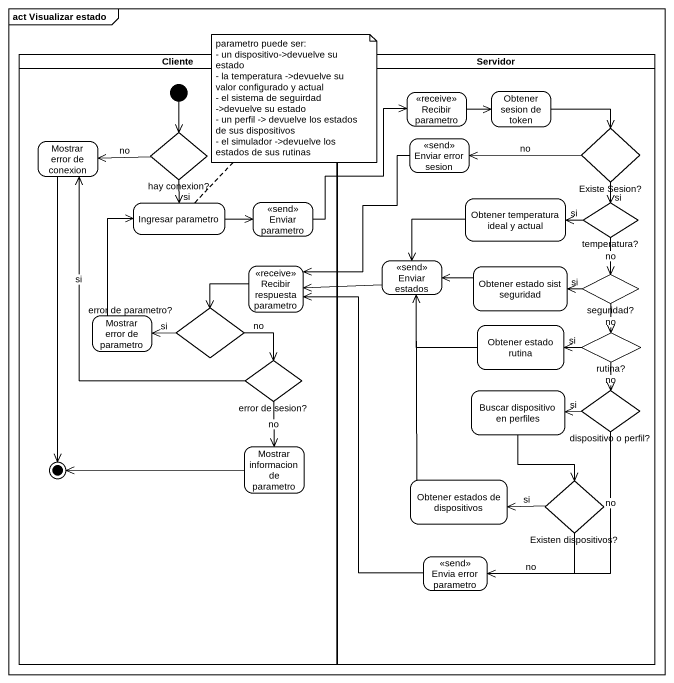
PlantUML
@startuml
mainframe act Visualizar estado
hide empty description
state Cliente <<partition>> {
  state "Mostrar error de conexion" as Mostrar_error_de_conexion
  state "hay conexion?" as hay_conexion <<choice>>
  state "Ingresar parametro" as Ingresar_parametro
  state "Enviar parametro" as Enviar_parametro <<send>>
  state "Recibir respuesta parametro" as Recibir_respuesta_parametro <<receive>>
  state "Mostrar error de parametro" as Mostrar_error_de_parametro
  state "error de parametro?" as error_de_parametro <<choice>>
  state "error de sesion?" as error_de_sesion <<choice>>
  state "Mostrar informacion de parametro" as Mostrar_informacion_de
  [*] --> hay_conexion
  Mostrar_error_de_conexion --> [*]
  Mostrar_informacion_de -left-> [*]
}
state Servidor <<partition>> {
  state "Recibir parametro" as Recibir_parametro <<receive>>
  state "Obtener sesion de token" as Obtener_sesion_de_token
  state "Enviar error sesion" as Enviar_error_sesion <<send>>
  state "Existe Sesion?" as Existe_Sesion <<choice>>
  state "Obtener temperatura ideal y actual" as Obtener_temperatura_ideal_y
  state "temperatura?" as temperatura <<choice>>
  state "Enviar estados" as Enviar_estados <<send>>
  state "Obtener estado sist seguridad" as Obtener_estado_sist
  state "seguridad?" as seguridad <<choice>>
  state "Obtener estado rutina" as Obtener_estado_rutina
  state "rutina?" as rutina <<choice>>
  state "Buscar dispositivo en perfiles" as Buscar_dispositivo_en
  state "dispositivo o perfil?" as dispositivo_o_perfil <<choice>>
  state "Obtener estados de dispositivos" as Obtener_estados_de
  state "Existen dispositivos?" as Existen_dispositivos <<choice>>
  state "Envia error parametro" as Envia_error_parametro <<send>>
}
Recibir_parametro -right-> Obtener_sesion_de_token
Obtener_sesion_de_token -right-> Existe_Sesion
hay_conexion -left-> Mostrar_error_de_conexion : no
hay_conexion --> Ingresar_parametro : si
Enviar_error_sesion --> Recibir_respuesta_parametro
Existe_Sesion -left-> Enviar_error_sesion : no
Existe_Sesion --> temperatura : si
Obtener_temperatura_ideal_y -left-> Enviar_estados
Ingresar_parametro -right-> Enviar_parametro
Enviar_parametro -up-> Recibir_parametro
temperatura -left-> Obtener_temperatura_ideal_y : si
temperatura --> seguridad : no
Recibir_respuesta_parametro --> error_de_parametro
Enviar_estados -left-> Recibir_respuesta_parametro
Obtener_estado_sist -left-> Enviar_estados
seguridad -left-> Obtener_estado_sist : si
seguridad --> rutina : no
Mostrar_error_de_parametro -up-> Ingresar_parametro
error_de_parametro -left-> Mostrar_error_de_parametro : si
error_de_parametro --> error_de_sesion : no
Obtener_estado_rutina -up-> Enviar_estados
rutina -left-> Obtener_estado_rutina : si
rutina --> dispositivo_o_perfil : no
error_de_sesion -up-> Mostrar_error_de_conexion : si
error_de_sesion --> Mostrar_informacion_de : no
Buscar_dispositivo_en --> Existen_dispositivos
dispositivo_o_perfil -left-> Buscar_dispositivo_en : si
dispositivo_o_perfil --> Envia_error_parametro : no
Obtener_estados_de -up-> Enviar_estados
Existen_dispositivos -left-> Obtener_estados_de : si
Existen_dispositivos -left-> Envia_error_parametro : no
Envia_error_parametro -up-> Recibir_respuesta_parametro
note top of Ingresar_parametro
  parametro puede ser:
  - un dispositivo->devuelve su estado
  - la temperatura ->devuelve su valor configurado y actual
  - el sistema de seguirdad ->devuelve su estado
  - un perfil -> devuelve los estados de sus dispositivos
  - el simulador ->devuelve los estados de sus rutinas
end note
@enduml
